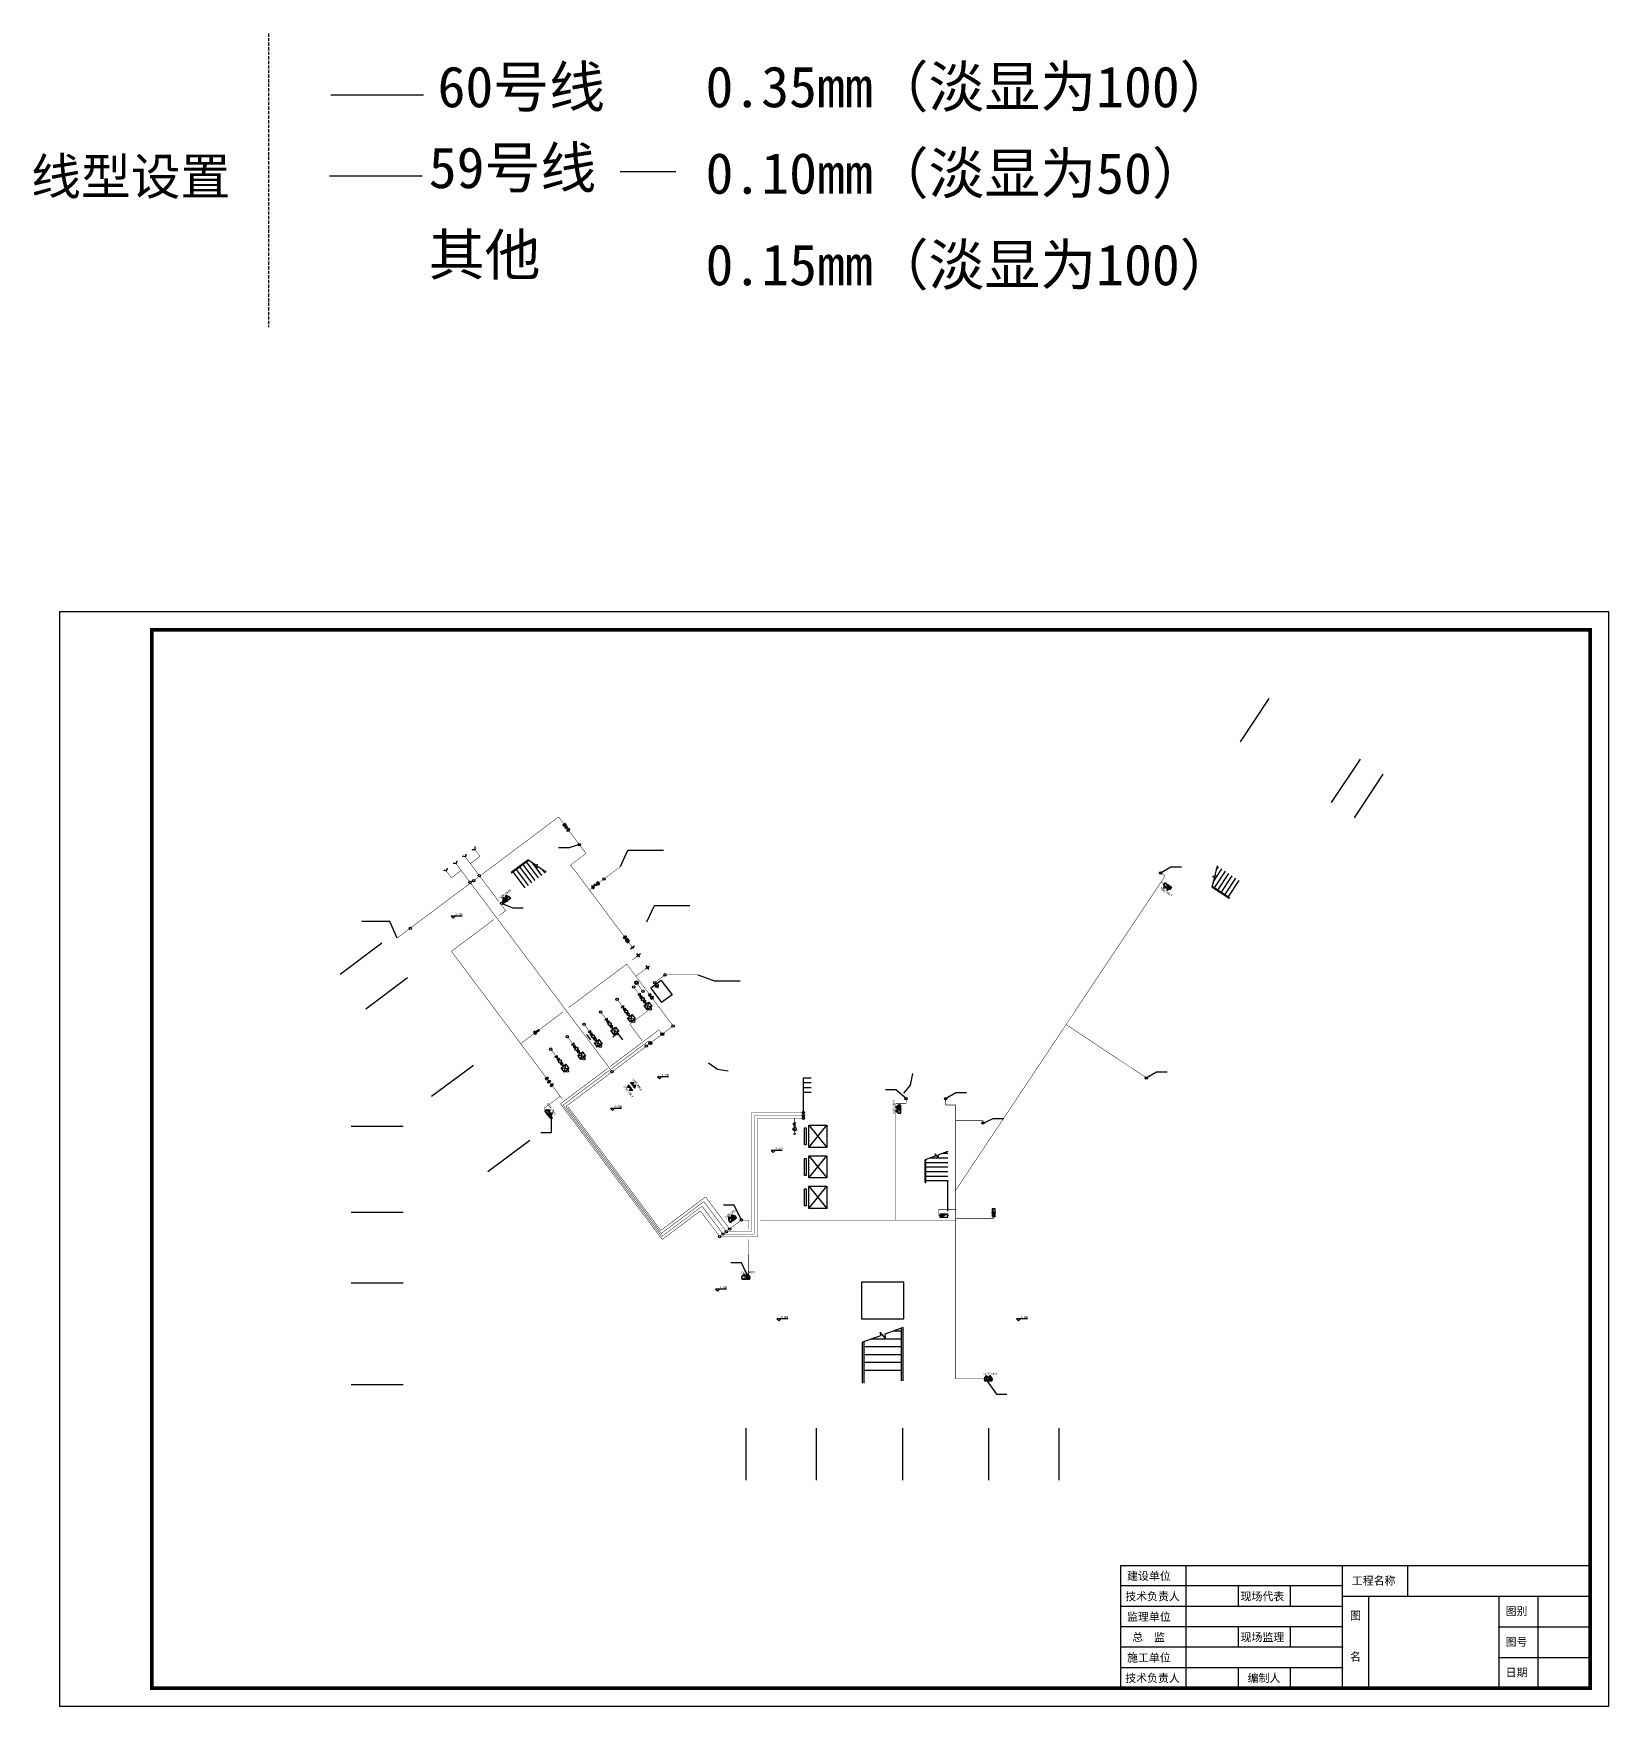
# Model space of a CAD drawing. Extents: x -149393 to 1177518, y -366685 to 296590.
# Drawn here: x -149393 to -28582, y -685 to 127655 of the extents above; entities that cross this region are included whole.
import ezdxf
from ezdxf.enums import TextEntityAlignment as Align

# ---------------------------------------------------------------- set-up
doc = ezdxf.new("R2010")
doc.units = 0
doc.header["$LTSCALE"] = 1000
doc.header["$MEASUREMENT"] = 0
doc.linetypes.add('DASH', pattern=[0.35, 0.25, -0.1])
doc.linetypes.add('常规', pattern=[20, 10, 0, 10])
doc.layers.get('0').update_dxf_attribs({"linetype": 'CONTINUOUS'})
for name, color, linetype in [('AXIS', 3, 'CONTINUOUS'), ('EQUIP-动力', 3, 'CONTINUOUS'), ('EQUIP-消防', 3, 'CONTINUOUS'), ('EQUIP_消防', 7, 'CONTINUOUS'), ('PUB_TITLE', 253, 'CONTINUOUS'), ('STAIR', 2, 'CONTINUOUS'), ('WALL', 9, 'CONTINUOUS'), ('WIRE-消防', 3, '常规'), ('甲一机电02362606243', 7, 'CONTINUOUS')]:
    doc.layers.add(name, color=color, linetype=linetype)
doc.styles.add('_TEL_DIM', font='', dxfattribs={"width": 0.8, "height": 3.5})
doc.styles.add('HZ', font='')
doc.styles.add('宋体', font='')
doc.styles.get('_TEL_DIM').set_extended_font_data('SimSun')
doc.styles.get('HZ').set_extended_font_data('SimSun')
doc.styles.get('宋体').set_extended_font_data('SimSun')

# ---------------------------------------------------------------- blocks, each defined once
blk = doc.blocks.new('A$C6F7E2673')
at = {"layer": 'STAIR'}
for p, q in [((1000, 2655), (777, 2923)), ((777, 2923), (790, 2759)), ((1740, 3101), (985, 2829)), ((985, 2829), (1000, 2655)), ((1386, 2973), (1740, 2973)), ((790, 2759), (0, 2474)), ((0, 741), (0, 2474)), ((60, 741), (60, 2496)), ((60, 2273), (1740, 2273)), ((60, 1923), (1740, 1923)), ((60, 1573), (1740, 1573)), ((414, 2623), (1740, 2623)), ((0, 741), (60, 741)), ((60, 1223), (1740, 1223)), ((60, 873), (1740, 873))]:
    blk.add_line(p, q, dxfattribs=at)
blk = doc.blocks.new('A$C3AE45B76')
at = {"xscale": 0.9107142857123088, "yscale": 0.9107142857123088, "zscale": 0.9107142857123088, "rotation": 306.8700000001079}
blk.add_blockref('A$C6F7E2673', (-445, 790), dxfattribs=at)
blk = doc.blocks.new('$equip_U$00000445(cyc-PC)')
for p, q in [((-0.3, 0.17), (0.3, -0.17)), ((-0.3, 0.17), (-0.3, -0.17)), ((-0.3, 0.17), (0.3, 0.17)), ((0.3, 0.17), (0.3, -0.17)), ((-0.3, -0.17), (0.3, -0.17))]:
    blk.add_line(p, q)
for start, end in [(0, 180), (180, 0)]:
    blk.add_arc((0, 0), 0.0253, start, end)
for p in [(-0.3, 0), (0, 0.17), (0.3, 0), (0, -0.17)]:
    blk.add_point(p)
at = {"color": 7, "style": '_TEL_DIM', "flags": 1}
blk.add_attdef('A', text='', height=0.00002, dxfattribs=at).set_placement((0, 0), align=Align.MIDDLE_CENTER)
blk = doc.blocks.new('$ATTACHMENT$00000194')
for p, q in [((0, 0), (134, 134)), ((0, 0), (134, -134)), ((107, 162), (134, 134)), ((161, 107), (134, 134)), ((107, -161), (134, -134)), ((161, -107), (134, -134))]:
    blk.add_line(p, q)
blk = doc.blocks.new('$equip_U$00000373(cyc-PC)')
for p, q in [((0, -0.18), (0, 0.18)), ((0, 0.18), (0.6, -0.18)), ((0.12, 0.3), (0.48, 0.3)), ((0.6, -0.18), (0.6, 0.18))]:
    blk.add_line(p, q)
for p in [(0, 0), (0.6, 0)]:
    blk.add_point(p)
blk.add_solid([(0.3, 0.3), (0.3, 0.36), (0.48, 0.3)])
at = {"color": 7, "style": '_TEL_DIM', "flags": 1}
blk.add_attdef('A', text='', height=0.00002, dxfattribs=at).set_placement((0, 0), align=Align.MIDDLE_CENTER)
blk = doc.blocks.new('$equip_U$00000372(cyc-PC)')
for p, q in [((0, 0.17), (0.51, 0.17)), ((0.51, 0.17), (0.51, -0.17)), ((0.51, -0.17), (0, -0.17))]:
    blk.add_line(p, q)
blk.add_lwpolyline([(0, -0.17), (0.51, 0), (0, 0.17)], close=True)
for p in [(0, 0), (0.51, 0)]:
    blk.add_point(p)
blk.add_solid([(0, 0.17), (0.51, 0), (0, -0.17)])
at = {"color": 7, "style": '_TEL_DIM', "flags": 1}
blk.add_attdef('A', text='', height=0.00002, dxfattribs=at).set_placement((0, 0), align=Align.MIDDLE_CENTER)
blk = doc.blocks.new('A$C473645B1')
for p, q in [((0, 213), (181, 349)), ((0, 213), (341, 136)), ((181, 349), (160, 0)), ((160, 0), (341, 136))]:
    blk.add_line(p, q)
blk = doc.blocks.new('A$C4CEA0672')
for p, q in [((0, 213), (181, 349)), ((160, 0), (341, 136))]:
    blk.add_line(p, q)
blk.add_circle((170, 174), 113)
for p in [(80, 106), (261, 242)]:
    blk.add_point(p)
at = {"color": 7, "style": '_TEL_DIM', "flags": 1}
blk.add_attdef('A', text='', height=0.007, rotation=36.87, dxfattribs=at).set_placement((80, 106), align=Align.MIDDLE_CENTER)
blk = doc.blocks.new('A$C2A8D2871')
for p, q in [((0, 43), (181, 180)), ((0, 43), (205, -41)), ((205, -41), (181, 180))]:
    blk.add_line(p, q)
blk = doc.blocks.new('A$C36B81C5E')
for p, q in [((0, 408), (439, 0)), ((0, 0), (439, 408))]:
    blk.add_line(p, q)
blk.add_lwpolyline([(0, 408), (439, 408), (439, 0), (0, 0)], close=True)
blk = doc.blocks.new('$equip_U$00000299(cyc-PC)')
for p in [(0.51, 0.3), (0.3, 0)]:
    blk.add_line(p, (0.3, 0.3))
blk.add_lwpolyline([(0, -0.17), (0.6, 0.17), (0.6, -0.17), (0, 0.17)], close=True)
for p in [(0, 0), (0.6, 0)]:
    blk.add_point(p)
at = {"color": 7, "style": '_TEL_DIM', "flags": 1}
blk.add_attdef('A', text='', height=0.00002, dxfattribs=at).set_placement((0, 0), align=Align.MIDDLE_CENTER)
blk = doc.blocks.new('$equip_U$00000300(cyc-PC)')
for p, q in [((0.46, -0.11), (0.46, 0.16)), ((0.12, -0.11), (0.46, -0.11))]:
    blk.add_line(p, q)
blk.add_circle((0.32, 0), 0.324)
for p in [(0, 0), (0.65, 0)]:
    blk.add_point(p)
at = {"color": 7, "style": '_TEL_DIM', "flags": 1}
blk.add_attdef('A', text='', height=0.00002, dxfattribs=at).set_placement((0, 0), align=Align.MIDDLE_CENTER)
blk = doc.blocks.new('$equip_U$00000248(USER-8292BC9721)')
blk.add_spline([(-0.16, 0.06), (-0.11, -0.08), (0.12, 0.08), (0.17, -0.07)], degree=3)
at = {"color": 7, "style": '_TEL_DIM', "flags": 1}
blk.add_attdef('A', text='', height=0.00002, dxfattribs=at).set_placement((0, 0), align=Align.MIDDLE_CENTER)
blk = doc.blocks.new('$equip_U$00000211(USER-8DF96EF98D)')
at = {"xscale": 0.7000000000007276, "yscale": 0.7000000000007276, "zscale": 0.7000000000007276}
blk.add_blockref('$equip_U$00000248(USER-8292BC9721)', (0, 0), dxfattribs=at)
at = {"color": 7, "style": '_TEL_DIM', "flags": 1}
blk.add_attdef('A', text='', height=0.00002, dxfattribs=at).set_placement((0, 0), align=Align.MIDDLE_CENTER)
blk = doc.blocks.new('$equip_U$00000374(cyc-PC)')
blk.add_point((0, 0))
at = {"xscale": 1.619999999998981, "yscale": 1.619999999998981, "zscale": 1.619999999998981}
blk.add_blockref('$equip_U$00000211(USER-8DF96EF98D)', (0, 0), dxfattribs=at)
at = {"color": 7, "style": '_TEL_DIM', "flags": 1}
blk.add_attdef('A', text='', height=0.00002, dxfattribs=at).set_placement((0, 0), align=Align.MIDDLE_CENTER)
blk = doc.blocks.new('A$C1A315092')
for p, q in [((0, 266), (227, 266)), ((0, 266), (227, 0)), ((227, 266), (0, 0)), ((0, 0), (227, 0))]:
    blk.add_line(p, q)
blk.add_circle((113, 133), 113)
for p in [(0, 133), (227, 133)]:
    blk.add_point(p)
at = {"color": 7, "style": '_TEL_DIM', "flags": 1}
blk.add_attdef('A', text='', height=0.007, dxfattribs=at).set_placement((0, 133), align=Align.MIDDLE_CENTER)
blk = doc.blocks.new('$equip_U$00000306(cyc-PC)')
for p, q in [((1.6, -0.29), (0, 0.29)), ((0, 0.29), (1.6, 0.29)), ((0, -0.29), (0, 0.29)), ((1.6, 0.29), (1.6, -0.29)), ((1.6, -0.29), (0, -0.29))]:
    blk.add_line(p, q)
for p in [(0, 0), (0.8, 0.29), (1.6, 0), (0.8, -0.29)]:
    blk.add_point(p)
blk.add_solid([(1.6, -0.29), (0, -0.29), (0, 0.29)])
at = {"color": 7, "style": '_TEL_DIM', "flags": 1}
blk.add_attdef('A', text='', height=0.00002, dxfattribs=at).set_placement((0, 0), align=Align.MIDDLE_CENTER)
blk = doc.blocks.new('$equip_U$00000441(cyc-PC)')
for p, q in [((-0.78, 0), (-0.39, 0.56)), ((0, 0), (-0.78, 0)), ((-0.54, 0.06), (-0.38, 0.23)), ((-0.54, 0.17), (-0.48, 0.23)), ((-0.54, 0), (-0.54, 0.23)), ((-0.54, 0.23), (-0.24, 0.23)), ((-0.24, 0), (-0.54, 0)), ((-0.5, 0), (-0.27, 0.23)), ((-0.4, 0), (-0.24, 0.16)), ((0, 0), (-0.39, 0.56)), ((-0.3, 0), (-0.24, 0.06)), ((-0.24, 0.23), (-0.24, 0)), ((0, 0), (0.39, 0.56)), ((0.78, 0), (0, 0)), ((0.24, 0.06), (0.41, 0.23)), ((0.24, 0.17), (0.3, 0.23)), ((0.24, 0), (0.24, 0.23)), ((0.24, 0.23), (0.54, 0.23)), ((0.54, 0), (0.24, 0)), ((0.28, 0), (0.51, 0.23)), ((0.38, 0), (0.54, 0.16)), ((0.78, 0), (0.39, 0.56)), ((0.49, 0), (0.54, 0.06)), ((0.54, 0.23), (0.54, 0))]:
    blk.add_line(p, q)
blk.add_point((0, 0))
at = {"style": '宋体', "width": 0.8}
blk.add_text('2xMF/ABC4', height=0.522, dxfattribs=at).set_placement((-1.12, 0.62))
at = {"color": 7, "style": '_TEL_DIM', "flags": 1}
blk.add_attdef('A', text='', height=0.00002, dxfattribs=at).set_placement((0, 0), align=Align.MIDDLE_CENTER)
blk = doc.blocks.new('会签栏')
at = {"layer": 'PUB_TITLE', "color": 4, "lineweight": 30}
blk.add_lwpolyline([(-18000, 0), (-18000, 4700), (0, 4700)], dxfattribs=at)
at = {"layer": 'PUB_TITLE', "color": 4}
for points in [[(-15500, 4700), (-15500, 0)], [(-9500, 0), (-9500, 4700)], [(-7000, 4700), (-7000, 3525)], [(-9500, 3917), (-18000, 3917)], [(-13500, 3917), (-13500, 3133)], [(-11500, 3917), (-11500, 3133)], [(-9500, 3525), (0, 3525)], [(-8500, 3525), (-8500, 0)], [(-3500, 3525), (-3500, 0)], [(-2000, 3525), (-2000, 0)], [(-9500, 3133), (-18000, 3133)], [(-9500, 2350), (-18000, 2350)], [(-13500, 2350), (-13500, 1567)], [(-11500, 2350), (-11500, 1567)], [(-3500, 2350), (0, 2350)], [(-9500, 1567), (-18000, 1567)], [(-9500, 783), (-18000, 783)], [(-13500, 783), (-13500, 0)], [(-11500, 783), (-11500, 0)], [(-3500, 1175), (0, 1175)]]:
    blk.add_lwpolyline(points, dxfattribs=at)
at = {"layer": 'PUB_TITLE'}
for p in [(-9500, 3917), (-9500, 3133), (-9500, 2350), (-9500, 1567), (-9500, 783), (-3500, 1175)]:
    blk.add_point(p, dxfattribs=at)
at = {"layer": 'PUB_TITLE', "color": 4}
blk.add_point((-3500, 2350), dxfattribs=at)
at = {"lineweight": -3, "style": '宋体'}
for s, p in [('建设单位', (-17758, 4147)), ('工程名称', (-9140, 3965)), ('技术负责人', (-17828, 3363)), ('现场代表', (-13405, 3363)), ('监理单位', (-17758, 2580)), ('图', (-9206, 2624)), ('图别', (-3241, 2796)), ('总  监', (-17560, 1797)), ('现场监理', (-13405, 1797)), ('图号', (-3241, 1621)), ('施工单位', (-17758, 1013)), ('名', (-9206, 1049)), ('日期', (-3241, 446)), ('技术负责人', (-17828, 230)), ('编制人', (-13134, 230))]:
    blk.add_text(s, height=307, dxfattribs=at).set_placement(p)

msp = doc.modelspace()

# ---------------------------------------------------------------- linework, layer by layer
at = {"color": 59}
for p, q in [((-116519.3, 59937.4), (-117354.5, 59936.9)), ((-117354.5, 59936.9), (-117206, 59787.1)), ((-117206, 59787.1), (-117053.9, 59937.1)), ((-100692.7, 47616.2), (-101527.9, 47615.7)), ((-101527.9, 47615.7), (-101379.4, 47465.9)), ((-101379.4, 47465.9), (-101227.3, 47615.9)), ((-104290.2, 45196.1), (-105125.4, 45195.6)), ((-105125.4, 45195.6), (-104976.9, 45045.8)), ((-104976.9, 45045.8), (-104824.8, 45195.8)), ((-89922.5, 43901.8), (-88532.3, 42201.8)), ((-89922.5, 42201.8), (-88532.3, 43901.8)), ((-91976.5, 41963), (-92811.7, 41962.6)), ((-92811.7, 41962.6), (-92663.2, 41812.7)), ((-92663.2, 41812.7), (-92511.2, 41962.8)), ((-89922.5, 41561.8), (-88532.3, 39861.8)), ((-89922.5, 39861.8), (-88532.3, 41561.8)), ((-89922.5, 39221.8), (-88532.3, 37521.8)), ((-89922.5, 37521.8), (-88532.3, 39221.8)), ((-96243, 31327.4), (-97078.2, 31326.9)), ((-97078.2, 31326.9), (-96929.7, 31177.1)), ((-96929.7, 31177.1), (-96777.7, 31327.1)), ((-91529.6, 29047.1), (-92364.7, 29046.6)), ((-92364.7, 29046.6), (-92216.3, 28896.8)), ((-92216.3, 28896.8), (-92064.2, 29046.8)), ((-73149.8, 29047.1), (-73984.9, 29046.6)), ((-73984.9, 29046.6), (-73836.5, 28896.8)), ((-73836.5, 28896.8), (-73684.4, 29046.8))]:
    msp.add_line(p, q, dxfattribs=at)
for p, q in [((-103292.1, 57647.5), (-103590.1, 57424.1)), ((-102842.8, 57048.5), (-103140.8, 56825)), ((-102880, 56787.8), (-103103.6, 57085.7)), ((-102144.1, 56116.9), (-102442.1, 55893.4)), ((-102181.3, 55856.2), (-102404.9, 56154.1)), ((-101238.8, 55014.8), (-102044.6, 54410.5)), ((-102044.6, 54410.5), (-101220.4, 53311.6)), ((-101425.2, 54686.7), (-101723.2, 54463.3)), ((-101462.4, 54426.1), (-101686, 54723.9)), ((-101238.8, 55014.8), (-100414.6, 53915.9)), ((-100414.6, 53915.9), (-101220.4, 53311.6)), ((-102119.1, 50258), (-102023.8, 50258)), ((-102071.4, 50258), (-102071.4, 50140.1)), ((-101210.3, 50939.6), (-101115, 50939.6)), ((-101162.7, 50939.6), (-101162.7, 50821.7)), ((-90340.9, 47540.2), (-89735.2, 47540.2)), ((-90340.9, 47176.1), (-89735.2, 47176.1)), ((-90340.9, 46811.9), (-89735.2, 46811.9)), ((-90340.9, 46447.7), (-89735.2, 46447.7))]:
    msp.add_line(p, q)
for points in [[(-107527.7, 65435), (-108313.9, 65173), (-109119.8, 65173)], [(-104373.7, 63745.5), (-103805.1, 65007.7), (-101075.4, 65007.7)], [(-62936.7, 63260), (-62150.5, 63735.2), (-61344.7, 63735.2)], [(-113474.8, 60917.6), (-112626.8, 60573.2), (-111820.9, 60573.2)], [(-102340, 59506.7), (-101771.3, 60768.9), (-99041.7, 60768.9)], [(-121497.3, 58266.9), (-122066, 59529), (-124214.6, 59529)], [(-98444.8, 55442.5), (-97152.4, 54991.9), (-95181.3, 54991.9)], [(-90340.9, 44445.5), (-90340.9, 47540.2), (-89735.2, 47540.2)], [(-64035.7, 47540.4), (-63249.5, 48015.6), (-62443.6, 48015.6)], [(-82459.4, 45945.1), (-83245.6, 46615.7), (-84051.4, 46615.7)], [(-79428.5, 45945.1), (-78642.4, 46420.4), (-77836.5, 46420.4)], [(-109679.3, 44478.2), (-109679.3, 43322.1), (-110475.9, 43322.1)], [(-76558.5, 44074.4), (-75772.4, 44429.1), (-74966.5, 44429.1)], [(-95092, 36628), (-95648.7, 37777.8), (-96454.6, 37777.8)], [(-94538.8, 32210.8), (-95095.5, 33360.7), (-95901.4, 33360.7)], [(-76358.2, 24445.3), (-75527.3, 23284.5), (-74721.4, 23284.5)]]:
    msp.add_lwpolyline(points)
for points in [[(-90252.4, 43701.8), (-90124, 43701.8), (-90124, 42401.8), (-90252.4, 42401.8)], [(-89922.5, 43901.8), (-88532.3, 43901.8), (-88532.3, 42201.8), (-89922.5, 42201.8)], [(-90252.4, 41361.8), (-90124, 41361.8), (-90124, 40061.8), (-90252.4, 40061.8)], [(-89922.5, 41561.8), (-88532.3, 41561.8), (-88532.3, 39861.8), (-89922.5, 39861.8)], [(-90252.4, 39021.8), (-90124, 39021.8), (-90124, 37721.8), (-90252.4, 37721.8)], [(-89922.5, 39221.8), (-88532.3, 39221.8), (-88532.3, 37521.8), (-89922.5, 37521.8)], [(-82622.7, 31878.3), (-85890.6, 31878.3), (-85890.6, 29059.3), (-82622.7, 29059.3)]]:
    msp.add_lwpolyline(points, close=True, dxfattribs=at)
for centre, radius in [((-107527.7, 65435), 90.8), ((-115190.5, 63058.3), 90.8), ((-105634.4, 62800), 90.8), ((-62936.7, 63260), 90.8), ((-115898.1, 62527.7), 90.8), ((-115632, 62665.9), 90.8), ((-113474.8, 60917.6), 90.8), ((-120491.8, 59021), 90.8), ((-103441.1, 57535.8), 53.1), ((-102991.8, 56936.7), 53.1), ((-102293.1, 56005.1), 53.1), ((-100947.3, 55442.5), 90.8), ((-103350.6, 54511.2), 90.8), ((-103136.6, 54833.4), 137.8), ((-103136.6, 54833.4), 90.8), ((-102642, 54173.9), 90.8), ((-101745.3, 54844), 90.8), ((-101574.2, 54575), 90.8), ((-101574.2, 54575), 61.5), ((-105894.6, 52603.2), 90.8), ((-104622.6, 53557.2), 90.8), ((-102088.4, 52828.3), 90.8), ((-107166.6, 51649.2), 90.8), ((-103360.4, 51874.3), 90.8), ((-100327.3, 51520.2), 90.8), ((-108438.6, 50695.2), 90.8), ((-105904.4, 49966.3), 90.8), ((-104632.4, 50920.3), 90.8), ((-102390.2, 49973.1), 90.8), ((-102075.1, 50209.4), 113.4), ((-101166.3, 50891), 113.4), ((-109710.6, 49741.2), 90.8), ((-107176.4, 49012.3), 90.8), ((-108448.4, 48058.3), 90.8), ((-105009, 48008.9), 90.8), ((-64035.7, 47540.4), 90.8), ((-90340.9, 44875.9), 90.8), ((-82459.4, 45945.1), 90.8), ((-79428.5, 45945.1), 90.8), ((-109679.3, 44478.2), 75), ((-90340.9, 44652.5), 90.8), ((-90340.9, 44445.5), 90.8), ((-76558.5, 44074.4), 90.8), ((-95993, 35941.9), 90.8), ((-95092, 36628), 90.8), ((-96757.2, 35364.3), 90.8), ((-96502.5, 35556.9), 90.8), ((-96247.8, 35749.4), 90.8), ((-94538.8, 32209.2), 90.8), ((-76358.2, 24445.3), 90.8)]:
    msp.add_circle(centre, radius)
for p in [(-102188.5, 50209.4), (-101961.7, 50209.4), (-101279.7, 50891), (-101052.9, 50891)]:
    msp.add_point(p)
at = {"layer": 'AXIS'}
for p, q in [((-56821.5, 73304.7), (-54608, 76636.4)), ((-49825, 68656.3), (-47611.4, 71987.9)), ((-48075.9, 67494.1), (-45862.3, 70825.8)), ((-122672.1, 57860.7), (-125872, 55460.7)), ((-120692, 55220.7), (-123892, 52820.7)), ((-120692, 55220.7), (-123892, 52820.7)), ((-115652, 48500.7), (-118852, 46100.7)), ((-121026.9, 43801.8), (-125026.9, 43801.8)), ((-111332, 42740.7), (-114532, 40340.7)), ((-121026.9, 37201.8), (-125026.9, 37201.8)), ((-121026.9, 37201.8), (-125026.9, 37201.8)), ((-121026.9, 31801.8), (-125026.9, 31801.8)), ((-121026.9, 31801.8), (-125026.9, 31801.8)), ((-121026.9, 24001.8), (-125026.9, 24001.8)), ((-94748.8, 20676), (-94748.8, 16676)), ((-89348.8, 20676), (-89348.8, 16676)), ((-82748.8, 20676), (-82748.8, 16676)), ((-76148.8, 20676), (-76148.8, 16676)), ((-70748.8, 20676), (-70748.8, 16676))]:
    msp.add_line(p, q, dxfattribs=at)
at = {"layer": 'PUB_TITLE'}
msp.add_lwpolyline([(-147382.1, 83323.9), (-28582.1, 83323.9), (-28582.1, -684.6), (-147382.1, -684.6)], close=True, dxfattribs=at)
at = {"layer": 'PUB_TITLE', "const_width": 270.7}
msp.add_lwpolyline([(-140310.7, 81909.6), (-29996.4, 81909.6), (-29996.4, 729.6), (-140310.7, 729.6), (-140310.7, 81909.6)], close=True, dxfattribs=at)
at = {"layer": 'STAIR', "color": 59}
for p, q in [((-80218.4, 41542.2), (-81008.8, 41257.7)), ((-81008.8, 39524.4), (-81008.8, 41257.7)), ((-80948.8, 39524.4), (-80948.8, 41279.3)), ((-80594.9, 41406.7), (-79268.8, 41406.7)), ((-80008.9, 41438), (-80232.1, 41705.9)), ((-80232.1, 41705.9), (-80218.4, 41542.2)), ((-79268.8, 41884.1), (-80023.6, 41612.4)), ((-80023.6, 41612.4), (-80008.9, 41438)), ((-79622.7, 41756.7), (-79268.8, 41756.7)), ((-80948.8, 41056.7), (-79268.8, 41056.7)), ((-80948.8, 40706.7), (-79268.8, 40706.7)), ((-80948.8, 40356.7), (-79268.8, 40356.7)), ((-80948.8, 40006.7), (-79268.8, 40006.7)), ((-81008.8, 39524.4), (-80948.8, 39524.4)), ((-80948.8, 39656.7), (-79268.8, 39656.7)), ((-79268.8, 37321.8), (-79268.8, 39681.5)), ((-82688.8, 28390.2), (-84102.7, 27881.2)), ((-82808.8, 24301.8), (-82808.8, 28347)), ((-82688.8, 24301.8), (-82688.8, 28390.2)), ((-84436.6, 27761), (-85808.8, 27267)), ((-85808.8, 24121.8), (-85808.8, 27267)), ((-85688.8, 24121.8), (-85688.8, 27310.2)), ((-85082.1, 27528.6), (-82808.8, 27528.6)), ((-84077.6, 27582.3), (-84460.2, 28041.5)), ((-84460.2, 28041.5), (-84436.6, 27761)), ((-84102.7, 27881.2), (-84077.6, 27582.3)), ((-83415.5, 28128.6), (-82808.8, 28128.6)), ((-85688.8, 26928.6), (-82808.8, 26928.6)), ((-85688.8, 26328.6), (-82808.8, 26328.6)), ((-85688.8, 25728.6), (-82808.8, 25728.6)), ((-85688.8, 25128.6), (-82808.8, 25128.6))]:
    msp.add_line(p, q, dxfattribs=at)
at = {"layer": 'WALL'}
for points in [[(-106646.7, 50468.1), (-106952.5, 50863.6)], [(-104183.8, 50452.2), (-104565.3, 50958.5), (-104944.4, 50671.9)], [(-97614.2, 48686.4), (-96917.7, 48199.2), (-96099.2, 48086.5)], [(-82628.8, 46366.7), (-82123.5, 46983.6), (-81938.6, 47876.4)]]:
    msp.add_lwpolyline(points, dxfattribs=at)
at = {"layer": 'WIRE-消防', "linetype": '常规', "const_width": 35}
for points in [[(-109116.1, 67552.8), (-114984.1, 63151.8)], [(-108698.5, 66996), (-109116.1, 67552.8)], [(-108583.6, 66842.8), (-108625.9, 66899.1)], [(-108476.5, 66700), (-108406.7, 66606.9)], [(-107582.2, 65507.6), (-108334.1, 66510)], [(-115245, 63131), (-116260.2, 64484.6)], [(-115143.7, 64534.3), (-115882.1, 63980.4)], [(-115143.7, 64534.3), (-115521.8, 65038.4)], [(-107009.5, 64759.6), (-108193.1, 63871.8)], [(-107019.8, 64751.8), (-107476.2, 65360.2)], [(-117328.1, 62895.9), (-117706.2, 63400.1)], [(-117328.1, 62895.9), (-116589.7, 63449.8)], [(-115952.6, 62600.3), (-116967.8, 63953.9)], [(-115303.9, 62912), (-115559.3, 62720.4)], [(-113701.6, 61073.1), (-115136.1, 62985.7)], [(-104062.2, 58363.9), (-108193.1, 63871.8)], [(-104373.7, 63745.5), (-105561.8, 62854.5)], [(-62593.9, 63031.6), (-78655.2, 38922.8)], [(-62861.1, 63209.6), (-62593.9, 63031.6)], [(-115990.4, 62397.1), (-120419.2, 59075.5)], [(-105063.5, 48081.6), (-115843.6, 62455)], [(-115704.6, 62611.4), (-115764.6, 62566.4)], [(-106536.6, 62123.4), (-106757.5, 61957.7)], [(-106383.4, 62238.3), (-106439.7, 62196)], [(-106147.5, 62415.2), (-106215.4, 62364.3)], [(-105707.1, 62745.5), (-106050.7, 62487.8)], [(-62655.8, 62405.5), (-62901.7, 62569.8)], [(-113170.4, 60364.9), (-113651.2, 60004.3)], [(-113170.4, 60364.9), (-113592.6, 60927.8)], [(-114088.6, 59676.2), (-117332.7, 57243.1)], [(-120564.5, 58966.5), (-121497.3, 58266.9)], [(-103923.4, 58178.8), (-103989.5, 58267.1)], [(-103472.9, 57578.3), (-103763.9, 57966.1)], [(-110057.5, 47542.9), (-117332.7, 57243.1)], [(-103034.3, 56904.9), (-103480.5, 56570.2)], [(-103886.5, 56265.7), (-108338.4, 52926.8)], [(-103886.5, 56265.7), (-102165.8, 53971.5)], [(-102335.6, 55973.3), (-103187.8, 55334.1)], [(-101019.9, 55388), (-101672.7, 54898.4)], [(-100856.4, 55442.5), (-98444.8, 55442.5)], [(-103296.1, 54438.5), (-102943, 53967.8)], [(-103053.9, 54723.2), (-102696.4, 54246.5)], [(-101622.9, 54651.6), (-101696.6, 54767.3)], [(-108766.4, 52605.8), (-110631.7, 51206.8)], [(-104568.1, 53484.5), (-104215, 53013.8)], [(-103287.7, 51928.8), (-102161, 52773.8)], [(-102058.7, 53828.7), (-101986.6, 53732.6)], [(-101914, 53635.7), (-100381.8, 51592.9)], [(-107112.1, 51576.5), (-106759, 51105.8)], [(-105840.1, 52530.5), (-105487, 52059.8)], [(-103433, 51819.8), (-103652, 51655.5)], [(-102703.9, 50391.4), (-103652, 51655.5)], [(-100400, 51465.7), (-101075.6, 50959)], [(-64111.2, 47590.7), (-70185, 51637)], [(-110967.4, 50955), (-112022.9, 50163.4)], [(-110774.5, 51099.7), (-110870.6, 51027.7)], [(-108384.1, 50622.5), (-108031, 50151.8)], [(-105958.9, 50038.9), (-106067.5, 50183.8)], [(-101416.1, 51223.9), (-105178.8, 48401.9)], [(-102199.9, 50375.9), (-105053.9, 48235.4)], [(-104686.9, 50992.9), (-104795.5, 51137.8)], [(-102444.6, 50045.7), (-102468.7, 50077.8)], [(-102165.8, 50141.3), (-102317.5, 50027.6)], [(-102143.1, 50300.1), (-102199.9, 50375.9)], [(-101257, 50822.9), (-101984.4, 50277.4)], [(-101234.4, 50981.7), (-101416.1, 51223.9)], [(-109656.1, 49668.5), (-109303, 49197.8)], [(-107230.9, 49084.9), (-107383.5, 49288.4)], [(-102462.8, 49918.6), (-104936.4, 48063.4)], [(-105338.8, 48281.9), (-108977.2, 45553.1)], [(-105213.9, 48115.4), (-108764.4, 45452.5)], [(-105081.7, 47954.4), (-108551.6, 45352)], [(-109880.6, 47307), (-109984.8, 47446)], [(-109680, 47039.6), (-109807.9, 47210.2)], [(-108818.8, 45891.3), (-109607.4, 46942.8)], [(-108997.9, 46130.1), (-110226.9, 45208.3)], [(-109724.3, 44538.2), (-110226.9, 45208.3)], [(-101165.5, 35137.5), (-108977.2, 45553.1)], [(-101202.5, 35370), (-108764.4, 45452.5)], [(-101239.4, 35602.4), (-108551.6, 45352)], [(-101276.4, 35834.8), (-108389.9, 45319.5)], [(-83252.4, 36628), (-83252.4, 45558.1)], [(-83252.4, 45558.1), (-82459.4, 45558.1)], [(-82977.9, 45433.9), (-82977.9, 45558.1)], [(-82459.4, 45558.1), (-82459.4, 45854.3)], [(-79428.5, 45854.3), (-79428.5, 45454.7)], [(-78655.2, 45454.7), (-79428.5, 45454.7)], [(-78655.2, 36628), (-78655.2, 45454.7)], [(-94310.6, 35749.4), (-94310.6, 44875.9)], [(-90431.8, 44875.9), (-94310.6, 44875.9)], [(-94092.1, 35556.9), (-94092.1, 44652.5)], [(-90431.8, 44652.5), (-94092.1, 44652.5)], [(-93837.1, 35364.3), (-93837.1, 44445.5)], [(-90431.8, 44445.5), (-93837.1, 44445.5)], [(-91006.4, 44087.9), (-91006.4, 44445.5)], [(-91006.4, 43835.5), (-91006.4, 43743.6)], [(-76558.5, 44255.7), (-78655.2, 44255.7)], [(-76558.5, 44165.2), (-76558.5, 44255.7)], [(-91006.4, 43237.4), (-91006.4, 43471.5)], [(-97845, 38408.4), (-101276.4, 35834.8)], [(-97975.5, 38050.4), (-101239.4, 35602.4)], [(-98105.9, 37692.4), (-101202.5, 35370)], [(-98236.4, 37334.3), (-101165.5, 35137.5)], [(-96811.9, 35436.9), (-98236.4, 37334.3)], [(-96557.1, 35629.4), (-98105.9, 37692.4)], [(-96302.4, 35821.9), (-97975.5, 38050.4)], [(-96047.7, 36014.5), (-97845, 38408.4)], [(-79979.7, 37457.1), (-78655.2, 37457.1)], [(-79979.7, 37457.1), (-79979.7, 36972.7)], [(-95164.4, 36573.2), (-95923.1, 35999.8)], [(-95001.2, 36628), (-94505.7, 36628)], [(-94543.4, 36628), (-94542.7, 35923.4)], [(-93641.4, 36628), (-83252.4, 36628)], [(-83252.4, 36628), (-78655.2, 36628)], [(-78655.2, 36738.2), (-75739.7, 36738.2)], [(-78655.2, 36628), (-78655.2, 24445.3)], [(-75739.7, 36788.2), (-75739.7, 36901.8)], [(-96666.4, 35364.3), (-93837.1, 35364.3)], [(-96411.7, 35556.9), (-94092.1, 35556.9)], [(-96156.9, 35749.4), (-94310.6, 35749.4)], [(-94541.8, 35150.6), (-94538.9, 32300)], [(-76449, 24445.3), (-78655.2, 24445.3)]]:
    msp.add_lwpolyline(points, dxfattribs=at)
at = {"layer": '甲一机电02362606243', "color": 4, "linetype": 'DASH'}
msp.add_line((-131375.6, 127655.3), (-131375.6, 105134.4), dxfattribs=at)
at = {"layer": '甲一机电02362606243'}
msp.add_line((-104402.8, 117069.7), (-100133.9, 117069.7), dxfattribs=at)
for points, const_width in [([(-104389.4, 123705.6), (-100137.8, 123705.6)], 0.28), ([(-104353.1, 109480.5), (-100081.3, 109480.5)], 0.08)]:
    msp.add_lwpolyline(points, dxfattribs=dict(at, const_width=const_width))
at = {"layer": '甲一机电02362606243', "color": 60}
msp.add_lwpolyline([(-126582.3, 122934.9), (-119476.1, 122934.9)], dxfattribs=at)
at = {"layer": '甲一机电02362606243', "color": 59}
msp.add_lwpolyline([(-126674.7, 116731.2), (-119568.5, 116731.2)], dxfattribs=at)

# ---------------------------------------------------------------- block references
at = {"color": 59, "xscale": 0.910714285707443, "yscale": 0.910714285707443, "zscale": 0.910714285707443, "rotation": 306.8700000004626}
msp.add_blockref('A$C6F7E2673', (-113288.3, 62904.4), dxfattribs=at)
at = {"color": 59, "rotation": 109.5300000000365}
msp.add_blockref('A$C3AE45B76', (-56527.5, 61603.9), dxfattribs=at)
for name, p, rotation in [('A$C1A315092', (-103854.6, 57898.1), 36.87000000011793), ('A$C36B81C5E', (-102310.6, 52758.9), 36.87000000018172), ('A$C36B81C5E', (-104854.6, 50850.8), 36.87000000017796), ('A$C36B81C5E', (-103582.6, 51804.8), 36.87000000018172), ('A$C36B81C5E', (-106126.6, 49896.8), 36.87000000017702), ('A$C36B81C5E', (-107398.6, 48942.8), 36.87000000017702), ('A$C36B81C5E', (-108670.6, 47988.8), 36.87000000017809)]:
    msp.add_blockref(name, p, dxfattribs=dict(rotation=rotation))
for name, p in [('A$C473645B1', (-103033.7, 53687)), ('A$C473645B1', (-104305.7, 52733)), ('A$C4CEA0672', (-104095.1, 52452.2)), ('A$C4CEA0672', (-102823.1, 53406.2)), ('A$C2A8D2871', (-102607.3, 53287.7)), ('A$C473645B1', (-105577.7, 51779)), ('A$C4CEA0672', (-105367.1, 51498.2)), ('A$C2A8D2871', (-105151.3, 51379.7)), ('A$C2A8D2871', (-103879.3, 52333.7)), ('A$C473645B1', (-108121.7, 49871)), ('A$C473645B1', (-106849.7, 50825)), ('A$C4CEA0672', (-106639.1, 50544.2)), ('A$C2A8D2871', (-106423.3, 50425.7)), ('A$C473645B1', (-109393.7, 48917)), ('A$C4CEA0672', (-109183.1, 48636.2)), ('A$C4CEA0672', (-107911.1, 49590.2)), ('A$C2A8D2871', (-107695.3, 49471.7)), ('A$C2A8D2871', (-108967.3, 48517.7))]:
    msp.add_blockref(name, p)
at = {"layer": 'EQUIP-动力'}
for name, p, xscale, yscale, zscale, rotation in [('$equip_U$00000372(cyc-PC)', (-108583.6, 66842.8), 350.0000000000002, 350.0000000000002, 350.0000000000002, 306.8693453682391), ('$equip_U$00000373(cyc-PC)', (-106383.4, 62238.3), 350.0000000000018, 350.0000000000018, 350.0000000000018, 36.86904508249025), ('$equip_U$00000372(cyc-PC)', (-102058.7, 53828.7), 349.9999999999982, 349.9999999999982, 349.9999999999982, 126.8699999999926), ('$equip_U$00000372(cyc-PC)', (-110774.5, 51099.7), 349.9999999999997, 349.9999999999997, 349.9999999999997, 36.86999999999687)]:
    msp.add_blockref(name, p, dxfattribs=dict(at, xscale=xscale, yscale=yscale, zscale=zscale, rotation=rotation))
at = {"layer": 'EQUIP-动力', "xscale": 350, "yscale": 350, "zscale": 350}
msp.add_blockref('$equip_U$00000374(cyc-PC)', (-91006.4, 43237.4), dxfattribs=at)
at = {"layer": 'EQUIP-消防'}
for name, p, xscale, yscale, zscale, rotation in [('$equip_U$00000445(cyc-PC)', (-108662.2, 66947.5), 349.9999999999897, 349.9999999999897, 349.9999999999897, 216.8703002857509), ('$equip_U$00000445(cyc-PC)', (-108370.4, 66558.5), 349.9999999999897, 349.9999999999897, 349.9999999999897, 216.8703002857509), ('$equip_U$00000441(cyc-PC)', (-113150.6, 61299.5), 349.9999999999982, 349.9999999999982, 349.9999999999982, 36.87000000000447), ('$equip_U$00000445(cyc-PC)', (-106488.2, 62159.7), 349.9999999999939, 349.9999999999939, 349.9999999999939, 306.8700000000035), ('$equip_U$00000445(cyc-PC)', (-106099.1, 62451.5), 349.9999999999939, 349.9999999999939, 349.9999999999939, 306.8700000000035), ('$equip_U$00000441(cyc-PC)', (-62457.6, 62142.9), -349.9999999999985, 349.9999999999964, 350, 146.4023411057933), ('$equip_U$00000306(cyc-PC)', (-62156, 62073.5), 375.0000000000016, 375.0000000000016, 375.0000000000016, 146.4023411057952), ('$equip_U$00000306(cyc-PC)', (-113345.9, 61016.7), 374.9999999999979, 374.9999999999979, 374.9999999999979, 36.87000000000445), ('$equip_U$00000445(cyc-PC)', (-104025.9, 58315.5), 349.9999999999939, 349.9999999999939, 349.9999999999939, 216.8700000000035), ('$equip_U$00000445(cyc-PC)', (-101950.3, 53684.2), 349.9999999999968, 349.9999999999968, 349.9999999999968, 36.8700000000002), ('$equip_U$00000445(cyc-PC)', (-110919, 50991.3), 349.9999999999939, 349.9999999999939, 349.9999999999939, 306.8700000000035), ('$equip_U$00000445(cyc-PC)', (-110021.1, 47494.5), 349.9999999999997, 349.9999999999997, 349.9999999999997, 36.86999999999687), ('$equip_U$00000441(cyc-PC)', (-103424.1, 46968.7), 349.9999999999931, 349.9999999999931, 349.9999999999931, 306.8699999999999), ('$equip_U$00000445(cyc-PC)', (-109844.3, 47258.6), 349.9999999999997, 349.9999999999997, 349.9999999999997, 36.86999999999687), ('$equip_U$00000445(cyc-PC)', (-109643.7, 46991.2), 349.9999999999997, 349.9999999999997, 349.9999999999997, 36.86999999999687), ('$equip_U$00000441(cyc-PC)', (-103595.7, 46797.5), -349.9999999999968, 349.9999999999912, 350, 126.8700000000002), ('$equip_U$00000306(cyc-PC)', (-109730.8, 44559.5), -374.9999999999902, 374.9999999999945, 375, 306.8699999999976), ('$equip_U$00000441(cyc-PC)', (-109823.5, 44864.9), -349.9999999999968, 349.9999999999949, 350, 306.8700000000002), ('$equip_U$00000441(cyc-PC)', (-83086.9, 45133.9), 350, 350, 350, 90), ('$equip_U$00000306(cyc-PC)', (-82977.9, 45433.9), -374.9999999999927, 374.9999999999901, 375, 90), ('$equip_U$00000300(cyc-PC)', (-91006.4, 43743.6), 420, 420, 420, 270), ('$equip_U$00000299(cyc-PC)', (-91006.4, 43835.5), 420, 420, 420, 90), ('$equip_U$00000441(cyc-PC)', (-95835.6, 36804.2), 349.9999999999994, 349.9999999999994, 349.9999999999994, 37.08300290784996), ('$equip_U$00000306(cyc-PC)', (-75739.7, 36901.8), -374.9999999999927, 374.9999999999927, 375, 270), ('$equip_U$00000306(cyc-PC)', (-95538.3, 36892.2), -374.9999999999937, 374.9999999999937, 375, 37.08300290784982), ('$equip_U$00000306(cyc-PC)', (-79867.5, 36972.7), -374.9999999999927, 374.9999999999927, 375, 180)]:
    msp.add_blockref(name, p, dxfattribs=dict(at, xscale=xscale, yscale=yscale, zscale=zscale, rotation=rotation))
for name, p, xscale, yscale, zscale in [('$equip_U$00000441(cyc-PC)', (-94739, 32319.9), 350, 350, 350), ('$equip_U$00000306(cyc-PC)', (-94448.8, 32210.8), -374.9999999999927, 374.9999999999912, 375), ('$equip_U$00000441(cyc-PC)', (-76148.8, 24519.9), 350, 350, 350), ('$equip_U$00000306(cyc-PC)', (-75848.8, 24410.8), -374.9999999999927, 374.9999999999909, 375)]:
    msp.add_blockref(name, p, dxfattribs=dict(at, xscale=xscale, yscale=yscale, zscale=zscale))
at = {"layer": 'EQUIP_消防'}
for p, rotation in [((-116967.8, 63953.9), 119.0670857638677), ((-116260.2, 64484.6), 119.0670857638678), ((-117706.2, 63400.1), 119.0670857638677)]:
    msp.add_blockref('$ATTACHMENT$00000194', p, dxfattribs=dict(at, rotation=rotation))
at = {"layer": 'EQUIP_消防', "xscale": -1, "rotation": 314.6729142359212}
msp.add_blockref('$ATTACHMENT$00000194', (-115521.8, 65038.4), dxfattribs=at)
at = {"layer": 'WALL', "xscale": 2, "yscale": 2, "zscale": 2}
msp.add_blockref('会签栏', (-29996.4, 729.6), dxfattribs=at)

# ---------------------------------------------------------------- texts
at = {"color": 59, "style": 'HZ', "width": 0.7}
for s, p in [('-8.700', (-117118.1, 59985)), ('-8.700', (-101291.5, 47663.8)), ('-8.700', (-104889, 45243.7)), ('-8.400', (-92575.3, 42010.6)), ('-8.400', (-96841.8, 31374.9)), ('-8.400', (-92128.3, 29094.6)), ('-8.400', (-73748.5, 29094.6))]:
    msp.add_text(s, height=183.52, dxfattribs=at).set_placement(p)
at = {"color": 7, "style": '_TEL_DIM', "flags": 1}
for p in [(-102188.5, 50209.4), (-101279.7, 50891)]:
    msp.add_attdef('A', text='水流指示器', height=0.007, dxfattribs=at).set_placement(p, align=Align.MIDDLE_CENTER)
at = {"layer": '甲一机电02362606243', "color": 2, "style": '宋体'}
for s, height, p in [('60号线', 3141.41, (-118399.3, 121995.9)), ('0.35mm（淡显为100）', 3141.407, (-97846.4, 121995.9)), ('59号线', 3141.41, (-119071.9, 115792.2)), ('线型设置', 2800.26, (-149573, 115285.5)), ('0.10mm（淡显为50）', 3141.407, (-97842.5, 115360)), ('其他', 3141.41, (-119071.9, 109105.3)), ('0.15mm（淡显为100）', 3141.407, (-97842.5, 108339.2))]:
    msp.add_text(s, height=height, dxfattribs=at).set_placement(p)

doc.saveas('drawing.dxf')
